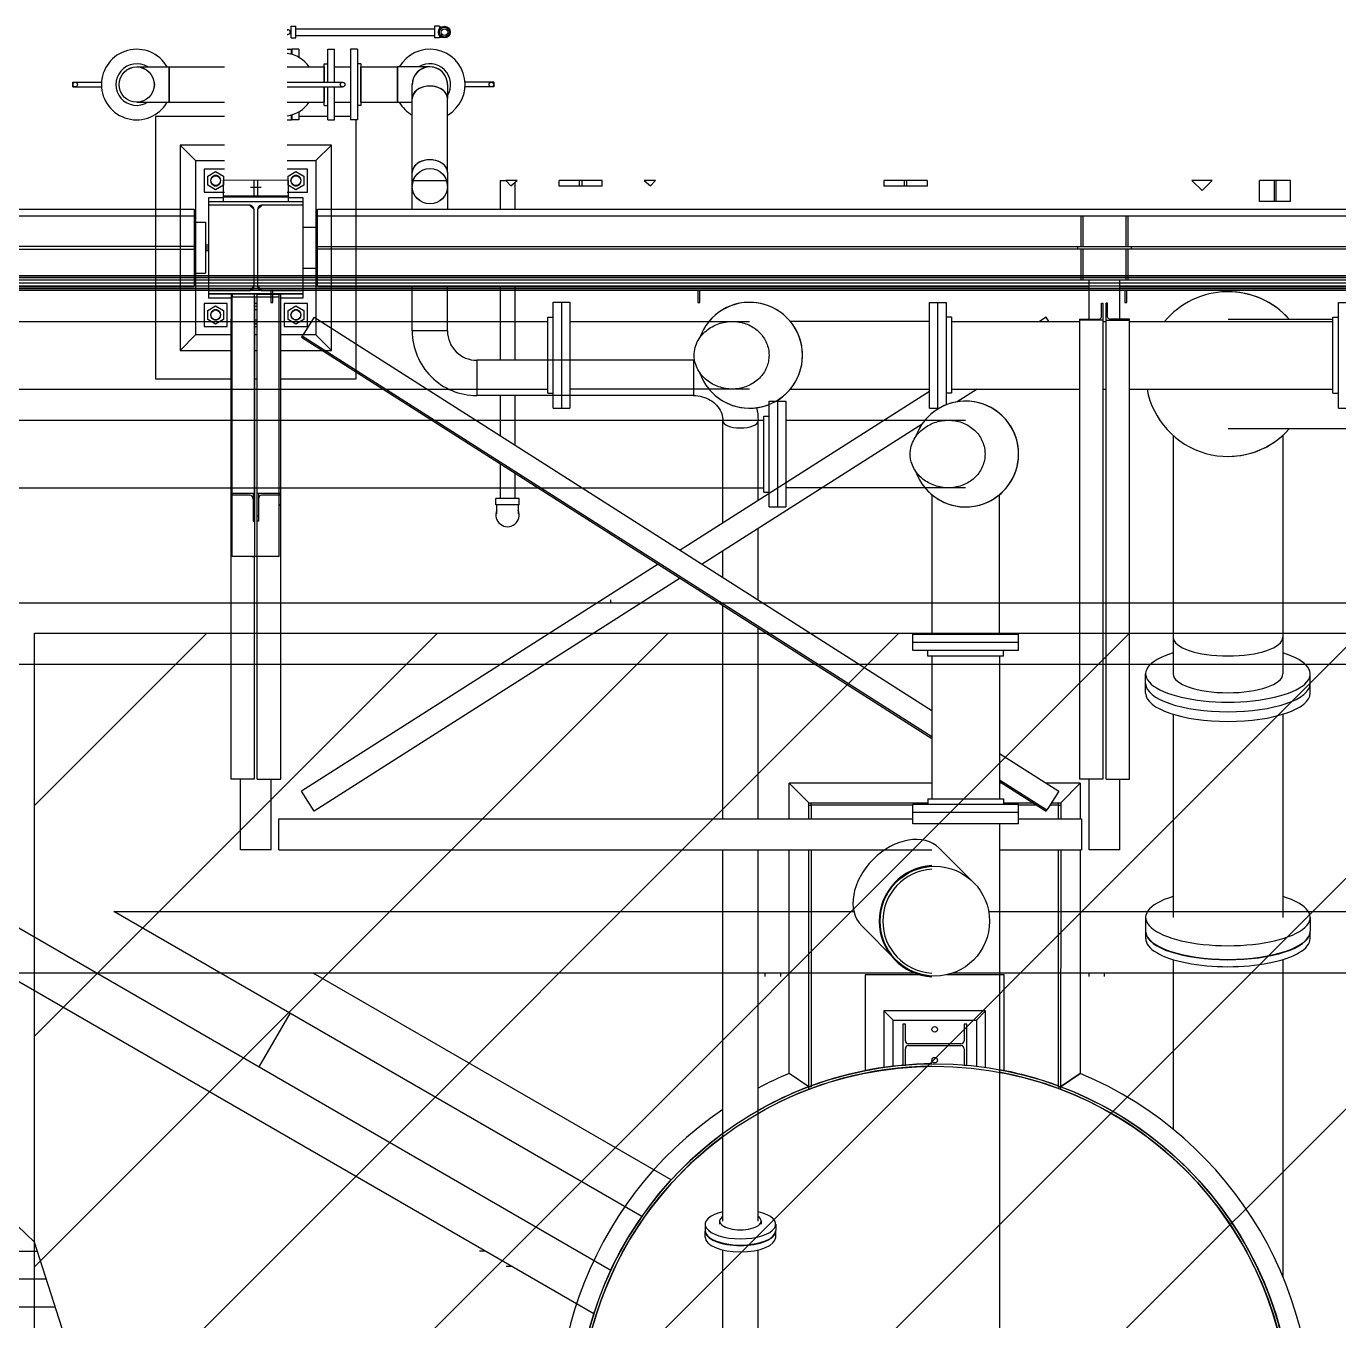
# Model space of a CAD drawing. Header units: metres. Extents: x 0 to 63075, y 0 to 44550.
# Drawn here: x 51953 to 52591, y 37822 to 38451 of the extents above; entities that cross this region are included whole.
import ezdxf

# ---------------------------------------------------------------- set-up
doc = ezdxf.new("R2010")
doc.units = ezdxf.units.M
doc.header["$LTSCALE"] = 75
for name, color, linetype in [('AI-Hatch mob', 7, 'Continuous'), ('GSB', 7, 'Continuous'), ('ML6', 1, 'Continuous'), ('SDM', 7, 'Continuous'), ('SL1', 8, 'Continuous')]:
    doc.layers.add(name, color=color, linetype=linetype)

# ---------------------------------------------------------------- blocks, each defined once
blk = doc.blocks.new('A$C6bae614f')
at = {"layer": 'SL1'}
h = blk.add_hatch(dxfattribs=at)
h.set_pattern_fill('_USER', color=256, scale=90, angle=-0.0019, style=0, pattern_type=0)
h.set_pattern_definition([(359.99813, (326091.565, -18363.04), (0.00294, 90), [])])
h.paths.add_polyline_path([(359067.3, 26831.8), (359040.5, 26623.8), (358738, 26331.1), (358230.7, 26272.5), (357811.1, 26046.2), (357654.7, 25518.5), (357889.3, 25083.8), (358289.2, 24916.3), (358677.5, 25000.2), (358943.4, 25278.5), (359489.3, 25365.1), (360133.2, 25735.9), (360367.4, 26262.7), (360152.5, 26934), (359901.5, 27173.9), (359394.3, 27174)])
for p, q in [((360971.4, 30860.9), (360973.9, 30860.9)), ((360971.4, 30845.9), (360973.9, 30845.9)), ((360980.3, 30857.3), (360984.1, 30859.6)), ((360980.3, 30849.5), (360984.1, 30847.2)), ((360984.1, 30834.3), (360984.1, 30872.4)), ((360984.1, 30872.4), (360999.9, 30872.4)), ((360984.1, 30834.3), (360999.9, 30834.3)), ((360999.9, 30834.3), (360999.9, 30872.4)), ((360999.9, 30864), (361449.2, 30864)), ((360999.9, 30842.7), (361449.2, 30842.7)), ((361449.2, 30872.4), (361449.2, 30834.3)), ((361465, 30872.4), (361449.2, 30872.4)), ((361465, 30834.3), (361449.2, 30834.3)), ((361465, 30872.4), (361465, 30867.7)), ((361470.4, 30869.2), (361465, 30869.2)), ((361465, 30839.1), (361465, 30834.3)), ((361465, 30837.5), (361470.4, 30837.5)), ((360971.4, 30797.7), (360985.6, 30797.7)), ((360985.6, 30781.4), (360985.6, 30797.7)), ((360987.2, 30797.7), (360987.2, 30781)), ((361009.6, 30797.7), (360987.2, 30797.7)), ((361009.6, 30797.7), (361009.6, 30771.5)), ((361103, 30690.9), (361103, 30797.7)), ((361103, 30797.7), (361125.3, 30797.7)), ((361125.3, 30690.9), (361125.3, 30797.7)), ((361176.9, 30797.7), (361176.9, 30569.1)), ((361199.3, 30797.7), (361176.9, 30797.7)), ((361199.3, 30797.7), (361199.3, 30569.1)), ((361092, 30690.9), (361092, 30750.8)), ((361092, 30750.8), (361103, 30750.8)), ((361210.2, 30750.8), (361199.3, 30750.8)), ((361210.2, 30750.8), (361210.2, 30615.9)), ((360484, 30740.5), (360589, 30740.5)), ((360589, 30626.2), (360589, 30740.5)), ((360589, 30740.5), (360589, 30626.2)), ((360589, 30740.5), (360768.4, 30740.5)), ((360589, 30740.5), (360589, 30626.2)), ((360589, 30626.2), (360589, 30740.5)), ((360589, 30740.5), (360589, 30626.2)), ((360589, 30740.5), (360589, 30740.5)), ((360636, 30740.5), (360636, 30740.5)), ((360636, 30740.5), (360636, 30740.5)), ((360636, 30740.5), (360636, 30740.5)), ((360636, 30740.5), (360636, 30740.5)), ((360971.4, 30740.5), (361092, 30740.5)), ((361092, 30740.5), (361092, 30690.9)), ((361092, 30690.9), (361092, 30740.5)), ((361092, 30740.5), (361092, 30740.5)), ((361125.3, 30740.5), (361176.9, 30740.5)), ((361210.2, 30740.5), (361328.9, 30740.5)), ((361210.2, 30740.5), (361210.2, 30626.2)), ((361210.2, 30626.2), (361210.2, 30740.5)), ((361210.2, 30740.5), (361210.2, 30740.5)), ((361281.9, 30740.5), (361281.9, 30740.5)), ((361282, 30740.5), (361281.9, 30740.5)), ((361282, 30740.5), (361282, 30740.5)), ((361282, 30740.5), (361282, 30740.5)), ((361328.9, 30740.5), (361328.9, 30626.2)), ((361329, 30740.5), (361328.9, 30740.5)), ((361329, 30740.5), (361329, 30626.2)), ((361434, 30740.5), (361329, 30740.5)), ((361329, 30740.5), (361329, 30626.2)), ((361329, 30626.2), (361329, 30740.5)), ((361329, 30626.2), (361329, 30740.5)), ((360277.2, 30690.9), (360369.9, 30690.9)), ((360277.2, 30675.9), (360277.2, 30690.9)), ((360277.2, 30675.9), (360369.9, 30675.9)), ((360971.4, 30690.9), (361151.1, 30690.9)), ((360971.4, 30675.9), (361151.1, 30675.9)), ((361092, 30615.9), (361092, 30675.9)), ((361092, 30675.9), (361092, 30626.2)), ((361092, 30626.2), (361092, 30675.9)), ((361103, 30569.1), (361103, 30675.9)), ((361125.3, 30569.1), (361125.3, 30675.9)), ((361376.8, 30638.5), (361376.8, 30683.4)), ((361491.1, 30683.4), (361491.1, 30638.5)), ((361640.7, 30690.9), (361548, 30690.9)), ((361640.7, 30675.9), (361548, 30675.9)), ((361640.7, 30690.9), (361640.7, 30675.9)), ((360484, 30626.2), (360589, 30626.2)), ((360589, 30626.2), (360768.4, 30626.2)), ((360589, 30626.2), (360589, 30626.2)), ((360636, 30626.2), (360636, 30626.2)), ((360636, 30626.2), (360636, 30626.2)), ((360636, 30626.2), (360636, 30626.2)), ((360636, 30626.2), (360636, 30626.2)), ((360971.4, 30626.2), (361092, 30626.2)), ((361092, 30626.2), (361092, 30626.2)), ((361125.3, 30626.2), (361176.9, 30626.2)), ((361210.2, 30626.2), (361328.9, 30626.2)), ((361210.2, 30626.2), (361210.2, 30626.2)), ((361281.9, 30626.2), (361281.9, 30626.2)), ((361282, 30626.2), (361281.9, 30626.2)), ((361282, 30626.2), (361282, 30626.2)), ((361282, 30626.2), (361282, 30626.2)), ((361329, 30626.2), (361328.9, 30626.2)), ((361329, 30626.2), (361376.8, 30626.2)), ((361376.8, 30638.2), (361376.8, 30638.5)), ((361376.8, 30399.8), (361376.8, 30638.1)), ((361376.8, 30638.1), (361376.8, 30638.1)), ((361491.1, 30638.5), (361491.1, 30638.2)), ((361491.1, 30399.8), (361491.1, 30638.1)), ((361491.1, 30638.1), (361491.1, 30638.1)), ((360544.9, 30579.7), (360544.9, 29729.7)), ((360768.4, 30579.7), (360544.9, 30579.7)), ((360985.6, 30569.1), (360985.6, 30585.3)), ((360987.2, 30579.7), (360985.6, 30579.7)), ((360987.2, 30585.8), (360987.2, 30569.1)), ((361009.6, 30595.3), (361009.6, 30569.1)), ((361103, 30579.7), (361009.6, 30579.7)), ((361092, 30615.9), (361103, 30615.9)), ((361176.9, 30579.7), (361125.3, 30579.7)), ((361210.2, 30615.9), (361199.3, 30615.9)), ((360971.4, 30569.1), (360985.6, 30569.1)), ((361009.6, 30569.1), (360987.2, 30569.1)), ((361103, 30569.1), (361125.3, 30569.1)), ((361199.3, 30569.1), (361176.9, 30569.1)), ((361194.9, 29729.7), (361194.9, 30569.1)), ((360674.9, 30437.2), (360624.9, 30487.2)), ((360768.4, 30487.2), (360624.9, 30487.2)), ((360624.9, 30487.2), (360624.9, 29822.2)), ((361114.9, 30487.2), (360971.4, 30487.2)), ((361114.9, 30487.2), (361064.9, 30437.2)), ((361114.9, 29822.2), (361114.9, 30487.2)), ((360674.9, 30437.2), (360674.9, 29872.2)), ((360674.9, 30437.2), (360768.4, 30437.2)), ((360768.4, 30409.7), (360702.4, 30409.7)), ((360702.4, 30409.7), (360702.4, 30334.7)), ((360971.4, 30437.2), (361064.9, 30437.2)), ((361037.4, 30409.7), (360971.4, 30409.7)), ((361037.4, 30334.7), (361037.4, 30409.7)), ((361064.9, 30437.2), (361064.9, 29872.2)), ((360714.5, 30386.9), (360739.9, 30401.6)), ((360714.5, 30357.5), (360714.5, 30386.9)), ((360724.9, 30379.4), (360723.3, 30372.2)), ((360723.3, 30372.2), (360724.9, 30365)), ((360729.5, 30385.2), (360724.9, 30379.4)), ((360724.9, 30365), (360729.5, 30359.2)), ((360736.2, 30388.4), (360729.5, 30385.2)), ((360743.6, 30388.4), (360736.2, 30388.4)), ((360739.9, 30401.6), (360765.4, 30386.9)), ((360750.3, 30385.2), (360743.6, 30388.4)), ((360755, 30379.4), (360750.3, 30385.2)), ((360750.3, 30359.2), (360755, 30365)), ((360756.6, 30372.2), (360755, 30379.4)), ((360755, 30365), (360756.6, 30372.2)), ((360765.4, 30386.9), (360765.4, 30357.5)), ((360765.4, 30320.2), (360765.4, 30373.3)), ((360974.4, 30373.2), (360765.4, 30373.3)), ((360864.8, 30320.2), (360864.8, 30373.2)), ((360875, 30373.2), (360875, 30320.2)), ((360974.4, 30373.2), (360974.4, 30320.2)), ((360974.5, 30386.9), (360999.9, 30401.5)), ((360974.5, 30357.5), (360974.5, 30386.9)), ((360984.9, 30379.4), (360983.3, 30372.2)), ((360983.3, 30372.2), (360984.9, 30364.9)), ((360989.5, 30385.2), (360984.9, 30379.4)), ((360984.9, 30364.9), (360989.5, 30359.1)), ((360996.2, 30388.4), (360989.5, 30385.2)), ((361003.6, 30388.4), (360996.2, 30388.4)), ((360999.9, 30401.5), (361025.4, 30386.9)), ((361010.3, 30385.2), (361003.6, 30388.4)), ((361015, 30379.4), (361010.3, 30385.2)), ((361010.3, 30359.1), (361015, 30364.9)), ((361016.6, 30372.2), (361015, 30379.4)), ((361015, 30364.9), (361016.6, 30372.2)), ((361025.4, 30386.9), (361025.4, 30357.5)), ((361376.8, 30279.7), (361376.8, 30399.8)), ((361376.8, 30399.4), (361376.8, 30399.4)), ((361380.1, 30373.2), (361487.8, 30373.2)), ((361491.1, 30399.8), (361491.1, 30279.7)), ((361491.1, 30399.4), (361491.1, 30399.4)), ((361661.5, 30373.2), (361680.1, 30373.2)), ((361661.5, 30373.2), (361661.5, 30279.7)), ((361680.1, 30373.2), (361696, 30355.1)), ((361716.7, 30373.2), (361680.1, 30373.2)), ((361696, 30355.1), (361716.7, 30373.2)), ((361709.8, 30367.2), (361709.8, 30279.7)), ((361992.4, 30373.2), (361852.4, 30373.2)), ((361852.4, 30354.6), (361852.4, 30373.2)), ((361918.9, 30354.6), (361918.9, 30373.2)), ((361925.9, 30373.2), (361925.9, 30354.6)), ((361992.4, 30354.6), (361992.4, 30373.2)), ((362164.8, 30373.2), (362128.2, 30373.2)), ((362128.2, 30373.2), (362148.9, 30355.1)), ((362148.9, 30355.1), (362164.8, 30373.2)), ((363044.9, 30373.2), (362904.9, 30373.2)), ((362904.9, 30373.2), (362904.9, 30354.6)), ((362971.4, 30354.6), (362971.4, 30373.2)), ((362978.4, 30373.2), (362978.4, 30354.6)), ((363044.9, 30373.2), (363044.9, 30354.6)), ((363902.5, 30373.2), (363935.9, 30339.8)), ((363969.2, 30373.1), (363902.5, 30373.2)), ((363935.9, 30339.8), (363969.2, 30373.1)), ((364174.6, 30373.1), (364122.4, 30373.1)), ((364122.4, 30304.6), (364122.4, 30373.1)), ((364170.3, 30304.6), (364170.3, 30373.1)), ((364174.6, 30373.1), (364174.6, 30304.6)), ((364184.6, 30373.1), (364174.6, 30373.1)), ((364222.4, 30373.1), (364184.6, 30373.1)), ((364222.4, 30304.6), (364222.4, 30373.1)), ((360702.4, 30334.7), (360768.4, 30334.7)), ((360739.9, 30342.8), (360714.5, 30357.5)), ((360729.5, 30359.2), (360736.2, 30355.9)), ((360736.2, 30355.9), (360743.6, 30355.9)), ((360765.4, 30357.5), (360739.9, 30342.8)), ((360743.6, 30355.9), (360750.3, 30359.2)), ((360765.4, 30326.6), (360764.9, 30326.6)), ((360764.9, 30304.2), (360764.9, 30326.6)), ((360764.9, 30323.2), (360974.9, 30323.2)), ((360875, 30350.2), (360864.8, 30350.2)), ((360971.4, 30334.7), (361037.4, 30334.7)), ((360974.9, 30326.6), (360974.4, 30326.6)), ((360999.9, 30342.8), (360974.5, 30357.5)), ((360974.9, 30326.6), (360974.9, 30304.2)), ((360989.5, 30359.1), (360996.2, 30355.9)), ((360996.2, 30355.9), (361003.6, 30355.9)), ((361025.4, 30357.5), (360999.9, 30342.8)), ((361003.6, 30355.9), (361010.3, 30359.1)), ((361992.4, 30354.6), (361852.4, 30354.6)), ((363044.9, 30354.6), (362904.9, 30354.6)), ((352532.9, 30280), (360669.9, 30279.7)), ((360669.9, 30279.7), (360669.9, 30258.2)), ((360764.9, 30316.7), (360716.9, 30316.7)), ((360716.9, 30316.7), (360716.9, 29992.7)), ((360716.9, 30304.2), (361022.9, 30304.2)), ((360716.9, 30304.2), (361022.9, 30304.2)), ((360849.4, 30293.2), (360716.9, 30293.2)), ((360851.9, 30293.2), (360716.9, 30293.2)), ((360764.9, 30320.2), (360974.9, 30320.2)), ((360864.4, 30278.2), (360849.4, 30293.2)), ((360864.4, 30278.2), (360849.4, 30293.2)), ((360851.9, 30290.7), (360851.9, 30293.2)), ((360890.4, 30293.2), (360875.4, 30278.2)), ((360890.4, 30293.2), (360875.4, 30278.2)), ((361022.9, 30293.2), (360887.9, 30293.2)), ((360887.9, 30293.2), (360887.9, 30290.7)), ((361022.9, 30293.2), (360890.4, 30293.2)), ((361022.9, 30316.7), (360974.9, 30316.7)), ((361022.9, 29992.7), (361022.9, 30316.7)), ((361069.9, 30279.7), (369669.9, 30279.4)), ((361069.9, 30029.7), (361069.9, 30279.7)), ((364222.4, 30304.6), (364122.4, 30304.6)), ((352532.9, 30258.5), (360669.9, 30258.2)), ((360669.9, 30258.2), (360669.9, 30051.2)), ((360669.9, 30237.2), (360706.9, 30237.2)), ((360706.9, 30237.2), (360706.9, 30072.2)), ((360864.4, 30031.2), (360864.4, 30278.2)), ((360875.4, 30278.2), (360875.4, 30031.2)), ((361069.9, 30258.2), (369669.9, 30257.9)), ((363543.9, 30159.1), (363543.9, 30258.1)), ((363550.2, 30258.1), (363550.2, 30159.1)), ((363689.6, 30159.1), (363689.6, 30258.1)), ((363695.9, 30258.1), (363695.9, 30159.1)), ((361022.9, 30221.2), (361069.9, 30221.2)), ((360669.9, 30159.2), (352452.9, 30159.5)), ((360706.9, 30164.1), (360716.9, 30164.1)), ((360706.9, 30157.8), (360716.9, 30157.8)), ((361069.9, 30159.2), (361069.9, 30171.2)), ((361069.9, 30159.2), (369669.9, 30158.9)), ((363533.9, 30150.1), (363533.9, 30159.1)), ((363705.9, 30159.1), (363705.9, 30150.1)), ((352452.9, 30150.5), (360669.9, 30150.2)), ((360706.9, 30151.6), (360716.9, 30151.6)), ((360716.9, 30145.3), (360706.9, 30145.3)), ((369669.9, 30149.9), (361069.9, 30150.2)), ((363543.9, 30051.1), (363543.9, 30150.1)), ((363550.2, 30150.1), (363550.2, 30051.1)), ((363689.6, 30051.1), (363689.6, 30150.1)), ((363695.9, 30150.1), (363695.9, 30051.1)), ((360669.9, 30072.2), (360706.9, 30072.2)), ((361022.9, 30088.2), (361069.9, 30088.2)), ((352425.4, 30065.9), (369310.4, 30065.3)), ((352425.4, 30064), (369310.4, 30063.4)), ((352425.4, 30058.7), (369310.4, 30058.2)), ((352425.4, 30050.8), (369310.4, 30050.2)), ((352425.4, 30041.5), (369310.4, 30040.9)), ((352425.4, 30032.1), (369310.4, 30031.6)), ((352532.9, 30051.5), (360669.9, 30051.2)), ((352532.9, 30030), (360669.9, 30029.7)), ((360669.9, 30051.2), (360669.9, 30029.7)), ((360849.4, 30016.2), (360864.4, 30031.2)), ((360849.4, 30016.2), (360864.4, 30031.2)), ((360875.4, 30031.2), (360890.4, 30016.2)), ((360875.4, 30031.2), (360890.4, 30016.2)), ((361069.9, 30051.2), (369669.9, 30050.9)), ((361069.9, 30029.7), (363569.9, 30029.6)), ((361376.8, 29885.2), (361376.8, 30029.7)), ((361491.1, 29885.2), (361491.1, 30029.7)), ((361661.5, 30029.7), (361661.5, 29790.3)), ((361709.8, 30029.7), (361709.8, 29790.3)), ((363569.9, 29923.8), (363569.9, 30051.1)), ((363669.9, 29923.8), (363669.9, 30051.1)), ((363669.9, 30029.6), (368886.4, 30029.4)), ((352425.4, 30024.2), (369310.4, 30023.7)), ((352425.4, 30018.9), (369310.4, 30018.4)), ((369310.4, 30016.5), (352425.4, 30017.1)), ((360716.9, 30016.2), (360849.4, 30016.2)), ((360716.9, 30016.2), (360849.4, 30016.2)), ((360716.9, 30016.2), (360851.9, 30016.2)), ((361022.9, 30005.2), (360716.9, 30005.2)), ((360716.9, 30005.2), (360918.9, 30005.2)), ((361022.9, 30005.2), (360716.9, 30005.2)), ((360716.9, 29992.7), (360789.7, 29992.7)), ((360865.9, 30004.8), (360789.7, 30004.8)), ((360794.9, 30004.8), (360789.7, 30004.8)), ((360794.9, 30004.8), (360789.7, 30004.8)), ((360789.7, 30004.8), (360789.7, 29319.7)), ((360793.9, 29995.7), (360918.9, 29995.7)), ((360793.9, 29995.7), (360945.9, 29995.7)), ((360793.9, 29154.7), (360793.9, 29995.7)), ((360794.9, 29995.7), (360794.9, 30005.2)), ((360850, 30016.8), (360849.4, 30016.2)), ((360851.9, 30016.2), (360851.9, 30018.7)), ((360865.9, 29269.2), (360865.9, 30004.8)), ((360867, 29154.7), (360867, 29995.7)), ((360872.8, 29995.7), (360872.8, 29154.7)), ((360873.9, 30004.8), (360950.1, 30004.8)), ((360873.9, 29269.2), (360873.9, 30004.8)), ((360887.9, 30018.7), (360887.9, 30016.2)), ((360887.9, 30016.2), (361022.9, 30016.2)), ((360890.4, 30016.2), (360889.8, 30016.8)), ((360890.4, 30016.2), (361022.9, 30016.2)), ((360890.4, 30016.2), (360918.9, 30016.2)), ((360918.9, 30016.8), (360918.9, 29977.7)), ((360925.3, 29977.7), (360925.3, 30016.8)), ((361022.9, 30016.2), (360925.3, 30016.2)), ((360925.3, 30005.2), (361022.9, 30005.2)), ((360925.3, 29995.7), (360945.9, 29995.7)), ((360944.9, 30005.2), (360944.9, 29995.7)), ((360944.9, 30004.8), (360950.1, 30004.8)), ((360944.9, 30004.8), (360950.1, 30004.8)), ((360945.9, 29154.7), (360945.9, 29995.7)), ((360950.1, 30004.8), (360950.1, 29319.7)), ((360950.1, 29992.7), (361022.9, 29992.7)), ((362302.2, 30016.7), (362302.2, 29977.6)), ((362308.6, 29977.6), (362308.6, 30016.7)), ((363685.5, 30016.7), (363685.5, 29977.6)), ((363691.9, 29977.6), (363691.9, 30016.7)), ((360702.4, 29974.7), (360702.4, 29899.7)), ((360777.4, 29974.7), (360702.4, 29974.7)), ((360714.5, 29951.9), (360739.9, 29966.6)), ((360714.5, 29922.5), (360714.5, 29951.9)), ((360724.9, 29944.4), (360723.2, 29937.2)), ((360729.5, 29950.2), (360724.9, 29944.4)), ((360736.2, 29953.4), (360729.5, 29950.2)), ((360743.6, 29953.4), (360736.2, 29953.4)), ((360739.9, 29966.6), (360765.3, 29951.9)), ((360750.3, 29950.2), (360743.6, 29953.4)), ((360754.9, 29944.4), (360750.3, 29950.2)), ((360756.6, 29937.2), (360754.9, 29944.4)), ((360765.3, 29951.9), (360765.3, 29922.5)), ((360777.4, 29899.7), (360777.4, 29974.7)), ((360873.9, 29974.7), (360865.9, 29974.7)), ((360865.9, 29964.2), (360869.9, 29966.6)), ((360866.2, 29953.4), (360865.9, 29953.3)), ((360873.6, 29953.4), (360866.2, 29953.4)), ((360869.9, 29966.6), (360873.9, 29964.2)), ((360873.9, 29953.3), (360873.6, 29953.4)), ((360918.9, 29977.7), (360925.3, 29977.7)), ((360962.4, 29974.7), (360962.4, 29899.7)), ((361037.4, 29974.7), (360962.4, 29974.7)), ((360974.5, 29951.9), (360999.9, 29966.5)), ((360974.5, 29922.5), (360974.5, 29951.9)), ((360984.9, 29944.4), (360983.2, 29937.2)), ((360989.5, 29950.2), (360984.9, 29944.4)), ((360996.2, 29953.4), (360989.5, 29950.2)), ((361003.6, 29953.4), (360996.2, 29953.4)), ((360999.9, 29966.5), (361025.3, 29951.9)), ((361010.3, 29950.2), (361003.6, 29953.4)), ((361014.9, 29944.4), (361010.3, 29950.2)), ((361016.6, 29937.2), (361014.9, 29944.4)), ((361025.3, 29951.9), (361025.3, 29922.5)), ((361037.4, 29899.7), (361037.4, 29974.7)), ((361833.1, 29635.2), (361833.2, 29978.1)), ((361833.2, 29978.1), (361887, 29978.1)), ((361860.1, 29978.1), (361860.1, 29635.2)), ((361887, 29978.1), (361887, 29635.2)), ((362302.2, 29977.6), (362308.6, 29977.6)), ((363053.2, 29635.1), (363053.2, 29978)), ((363053.2, 29978), (363107, 29978)), ((363080.1, 29635.1), (363080.1, 29978)), ((363107, 29978), (363107, 29646)), ((363610.2, 29930.5), (363610.2, 29975.6)), ((363610.2, 29975.6), (363614.9, 29975.6)), ((363614.9, 29975.6), (363614.9, 28433.6)), ((363624.9, 28433.6), (363624.9, 29975.6)), ((363629.7, 29975.6), (363624.9, 29975.6)), ((363629.7, 29930.5), (363629.7, 29975.6)), ((363685.5, 29977.6), (363691.9, 29977.6)), ((364377.6, 29635.1), (364377.6, 29978)), ((364377.6, 29978), (364442, 29978)), ((358904.5, 29916.3), (361815.7, 29916.2)), ((360702.4, 29899.7), (360777.4, 29899.7)), ((360739.9, 29907.8), (360714.5, 29922.5)), ((360723.2, 29937.2), (360724.9, 29930)), ((360724.9, 29930), (360729.5, 29924.2)), ((360729.5, 29924.2), (360736.2, 29920.9)), ((360736.2, 29920.9), (360743.6, 29920.9)), ((360765.3, 29922.5), (360739.9, 29907.8)), ((360743.6, 29920.9), (360750.3, 29924.2)), ((360750.3, 29924.2), (360754.9, 29930)), ((360754.9, 29930), (360756.6, 29937.2)), ((360788.7, 29923.9), (360788.7, 28433.7)), ((360788.7, 29923.9), (360789.7, 29923.9)), ((360789.7, 29920.4), (360788.7, 29920.4)), ((360865.9, 29921.1), (360866.2, 29920.9)), ((360869.9, 29907.8), (360865.9, 29910.1)), ((360865.9, 29899.7), (360873.9, 29899.7)), ((360866.2, 29920.9), (360873.6, 29920.9)), ((360873.9, 29910.1), (360869.9, 29907.8)), ((360873.6, 29920.9), (360873.9, 29921.1)), ((360951.1, 29923.9), (360950.1, 29923.9)), ((360950.1, 29920.4), (360951.1, 29920.4)), ((360951.1, 28433.7), (360951.1, 29923.9)), ((360962.4, 29899.7), (361037.4, 29899.7)), ((360999.9, 29907.8), (360974.5, 29922.5)), ((360983.2, 29937.2), (360984.9, 29929.9)), ((360984.9, 29929.9), (360989.5, 29924.1)), ((360989.5, 29924.1), (360996.2, 29920.9)), ((360996.2, 29920.9), (361003.6, 29920.9)), ((361025.3, 29922.5), (360999.9, 29907.8)), ((361003.6, 29920.9), (361010.3, 29924.1)), ((361010.3, 29924.1), (361014.9, 29929.9)), ((361014.9, 29929.9), (361016.6, 29937.2)), ((361059.1, 29929.9), (361025.7, 29877.4)), ((361059.1, 29929.9), (363060.5, 28655.8)), ((361815.7, 29683.6), (361815.7, 29929.7)), ((361815.7, 29929.7), (361833.2, 29929.7)), ((361887, 29916.2), (362469.7, 29916.1)), ((362414.1, 29916.1), (362469.7, 29916.1)), ((363053.2, 29916.1), (362602, 29916.1)), ((363124.5, 29929.6), (363107, 29929.6)), ((363124.5, 29929.6), (363124.5, 29683.5)), ((363124.5, 29916.1), (363538.7, 29916.1)), ((363430.7, 29929.8), (363409.2, 29916.1)), ((363439.5, 29916.1), (363430.7, 29929.8)), ((363538.7, 29923.8), (363538.7, 28433.6)), ((363538.7, 29923.8), (363600.9, 29923.8)), ((363614.9, 29920.3), (363538.7, 29920.3)), ((363614.9, 29916.1), (363624.9, 29916.1)), ((363624.9, 29920.3), (363701.1, 29920.3)), ((363701.1, 29923.8), (363638.9, 29923.8)), ((363701.1, 28433.6), (363701.1, 29923.8)), ((363701.1, 29916.1), (364360.1, 29916.1)), ((364020.6, 29923.4), (364360.1, 29923.4)), ((364360.1, 29683.5), (364360.1, 29929.6)), ((364360.1, 29929.6), (364377.6, 29929.6)), ((360674.9, 29872.2), (360624.9, 29822.2)), ((360789.7, 29872.2), (360674.9, 29872.2)), ((360873.9, 29872.2), (360865.9, 29872.2)), ((361064.9, 29872.2), (360950.1, 29872.2)), ((361020.7, 29869.7), (361018.2, 29865.6)), ((361018.2, 29865.6), (363060.5, 28565.5)), ((361025.7, 29877.4), (361020.7, 29869.7)), ((361020.7, 29869.7), (363060.5, 28571.2)), ((361114.9, 29822.2), (361064.9, 29872.2)), ((361491.1, 29885.2), (361376.8, 29885.2)), ((360624.9, 29822.2), (360789.7, 29822.2)), ((360865.9, 29822.2), (360873.9, 29822.2)), ((360950.1, 29822.2), (361114.9, 29822.2)), ((361585.9, 29790.3), (361585.9, 29676)), ((362288.3, 29790.3), (361585.9, 29790.3)), ((362288.3, 29790.3), (362288.3, 29676)), ((360544.9, 29729.7), (360789.7, 29729.7)), ((360865.9, 29729.7), (360873.9, 29729.7)), ((360950.1, 29729.7), (361194.9, 29729.7)), ((358904.5, 29697.2), (361815.7, 29697.1)), ((362469.7, 29697.1), (361887, 29697.1)), ((363053.2, 29689.5), (362244.9, 29175.1)), ((362469.7, 29697.1), (362414, 29697.1)), ((362602, 29697.1), (363053.2, 29697)), ((363124.5, 29697), (363538.7, 29697)), ((363206.9, 29697), (363142, 29655.7)), ((363614.9, 29697), (363624.9, 29697)), ((363701.1, 29697), (364360.1, 29697)), ((362288.3, 29676), (361585.9, 29676)), ((361661.5, 29676), (361661.5, 29546.4)), ((361709.8, 29676), (361709.8, 29515.7)), ((361815.7, 29683.6), (361833.1, 29683.6)), ((362533.1, 29315.2), (362533.1, 29658.1)), ((362533.1, 29658.1), (362587, 29658.1)), ((362560.1, 29658.1), (362560.1, 29315.2)), ((362587, 29658.1), (362587, 29315.2)), ((363124.5, 29683.5), (363107, 29683.5)), ((364360.1, 29683.5), (364377.6, 29683.5)), ((361833.1, 29635.2), (361887, 29635.2)), ((362515.7, 29363.6), (362515.7, 29609.6)), ((362515.7, 29609.6), (362533.1, 29609.6)), ((363053.2, 29635.1), (363084.5, 29635.1)), ((364377.6, 29635.1), (364441.9, 29635.1)), ((359604.5, 29596.2), (362515.7, 29596.1)), ((363028.7, 29583.6), (362315.8, 29129.9)), ((362383.1, 29263), (362383.1, 29594.6)), ((362497.4, 29335.8), (362497.4, 29594.6)), ((362587, 29596.1), (363169.7, 29596.1)), ((363114, 29596.1), (363169.7, 29596.1)), ((364511.3, 29567.8), (364020.6, 29567.8)), ((363842.1, 29546.8), (363842.1, 28774.2)), ((364197.7, 29546.8), (364197.7, 28774.2)), ((361661.5, 29456.1), (361661.5, 29343.1)), ((361709.8, 29425.4), (361709.8, 29343.1)), ((359604.5, 29377.2), (362515.7, 29377.1)), ((360789.7, 29359.8), (360865.9, 29359.8)), ((360851.9, 29353), (360789.7, 29353)), ((360861.1, 29359.8), (360861.1, 29269.2)), ((360873.9, 29359.8), (360950.1, 29359.8)), ((360878.7, 29359.8), (360878.7, 29269.2)), ((360950.1, 29353), (360887.9, 29353)), ((362515.7, 29363.6), (362533.1, 29363.6)), ((363169.7, 29377), (362587, 29377.1)), ((363060.5, 29354.7), (363060.5, 28903.5)), ((363169.7, 29377), (363114, 29377)), ((363279.6, 28903.5), (363279.6, 29354.7)), ((360793.9, 29323), (360789.7, 29323)), ((360793.9, 29323), (360789.7, 29323)), ((360789.7, 29319.7), (360793.9, 29319.7)), ((360789.7, 29319.7), (360793.9, 29319.7)), ((360945.9, 29323), (360950.1, 29323)), ((360945.9, 29323), (360950.1, 29323)), ((360950.1, 29319.7), (360945.9, 29319.7)), ((360950.1, 29319.7), (360945.9, 29319.7)), ((361723.4, 29343.1), (361647.9, 29343.1)), ((361647.9, 29322.5), (361647.9, 29343.1)), ((361723.4, 29322.5), (361647.9, 29322.5)), ((361651.1, 29293.1), (361651.1, 29322.5)), ((361720.2, 29322.5), (361720.2, 29293.1)), ((361723.4, 29322.5), (361723.4, 29343.1)), ((362533.1, 29315.2), (362587, 29315.2)), ((360865.9, 29286.3), (360861.1, 29286.3)), ((360861.1, 29269.2), (360865.9, 29269.2)), ((360873.9, 29286.3), (360878.7, 29286.3)), ((360878.7, 29269.2), (360873.9, 29269.2)), ((362497.4, 29014.3), (362497.4, 29245.5)), ((360945.9, 29154.7), (360793.9, 29154.7)), ((360945.9, 29154.7), (360793.9, 29154.7)), ((360857, 29154.7), (360867, 29154.7)), ((360864.9, 29154.7), (360864.9, 28433.7)), ((360874.9, 28433.7), (360874.9, 29154.7)), ((362383.1, 29087.1), (362383.1, 29172.7)), ((362173.9, 29129.9), (361018.1, 28394.2)), ((362244.9, 29084.7), (361059, 28329.9)), ((352001.3, 29005), (369405.9, 29004.4)), ((362019.9, 29004.6), (362019.9, 29014.6)), ((362383.1, 28304.6), (362383.1, 28996.7)), ((362497.4, 28304.6), (362497.4, 28924)), ((362998.6, 28903.5), (363341.5, 28903.5)), ((362998.6, 28849.7), (362998.6, 28903.5)), ((363341.5, 28876.6), (362998.6, 28876.6)), ((363341.5, 28849.7), (363341.5, 28903.5)), ((363341.5, 28849.7), (362998.6, 28849.7)), ((363047, 28832.2), (363047, 28849.7)), ((363293.1, 28832.2), (363293.1, 28849.7)), ((369354, 28804.4), (351918.4, 28805)), ((363293.1, 28832.2), (363047, 28832.2)), ((363060.5, 28832.2), (363060.5, 28370.1)), ((363279.6, 28832.2), (363279.6, 28370.1)), ((363753.2, 28711.7), (363753.2, 28774.2)), ((364286.6, 28711.7), (364286.6, 28774.2)), ((363842.1, 28643.7), (363842.1, 27985.2)), ((364197.7, 28643.7), (364197.7, 27985.1)), ((363279.6, 28516.4), (363471.6, 28394.1)), ((360864.9, 28433.7), (360788.7, 28433.7)), ((360819.9, 28204.7), (360819.9, 28433.7)), ((360874.9, 28433.7), (360951.1, 28433.7)), ((360919.9, 28204.7), (360919.9, 28433.7)), ((362598.4, 28304.6), (362598.4, 28420.6)), ((362598.4, 28420.6), (362661.9, 28357.1)), ((363060.5, 28420.6), (362598.4, 28420.6)), ((363279.6, 28431.7), (363433.2, 28333.9)), ((363279.6, 28426.1), (363430.7, 28329.9)), ((363288.1, 28420.6), (363279.6, 28420.6)), ((363541.4, 28420.6), (363430, 28420.6)), ((363477.9, 28357.1), (363541.4, 28420.6)), ((363614.9, 28433.6), (363538.7, 28433.6)), ((363541.4, 28420.6), (363541.4, 28304.6)), ((363569.9, 28204.6), (363569.9, 28433.6)), ((363624.9, 28433.6), (363701.1, 28433.6)), ((363669.9, 28204.6), (363669.9, 28433.6)), ((361059, 28329.9), (361018.1, 28394.2)), ((363047, 28370.1), (363293.1, 28370.1)), ((363047, 28370.1), (363047, 28352.6)), ((363293.1, 28370.1), (363293.1, 28352.6)), ((363471.6, 28394.1), (363438.2, 28341.7)), ((362661.9, 28304.6), (362661.9, 28357.1)), ((362661.9, 28357.1), (363047, 28357.1)), ((362661.9, 28349.1), (362669.9, 28349.1)), ((362669.9, 28349.1), (362669.9, 28357.1)), ((362998.6, 28349.1), (362669.9, 28349.1)), ((362669.9, 28349.1), (362669.9, 28304.6)), ((362998.6, 28352.6), (363341.5, 28352.6)), ((362998.6, 28288.2), (362998.6, 28352.6)), ((363341.5, 28325.7), (362998.6, 28325.7)), ((363293.1, 28357.1), (363387.9, 28357.1)), ((363341.5, 28288.2), (363341.5, 28352.6)), ((363400.5, 28349.1), (363341.5, 28349.1)), ((363433.2, 28333.9), (363430.7, 28329.9)), ((363438.2, 28341.7), (363433.2, 28333.9)), ((363469.9, 28349.1), (363442.9, 28349.1)), ((363448, 28357.1), (363477.9, 28357.1)), ((363469.9, 28357.1), (363469.9, 28349.1)), ((363469.9, 28349.1), (363469.9, 28304.6)), ((363469.9, 28349.1), (363477.9, 28349.1)), ((363477.9, 28357.1), (363477.9, 28304.6)), ((360944.9, 28304.7), (362998.6, 28304.6)), ((360944.9, 28204.7), (360944.9, 28304.7)), ((363341.5, 28288.2), (362998.6, 28288.2)), ((363279.6, 28288.2), (363279.5, 25863.1)), ((363341.5, 28304.6), (363544.9, 28304.6)), ((363544.9, 28304.6), (363544.9, 28204.6)), ((360919.9, 28204.7), (360819.9, 28204.7)), ((360944.9, 28204.7), (363060.5, 28204.6)), ((362383.1, 27001.5), (362383.1, 28204.6)), ((362497.4, 27001.5), (362497.4, 28204.6)), ((362598.3, 27480.1), (362598.4, 28204.6)), ((362661.8, 27437), (362661.9, 28204.6)), ((362669.9, 28204.6), (362669.8, 27732.5)), ((363195.6, 28099), (363084.6, 28210)), ((363279.6, 28204.6), (363544.9, 28204.6)), ((363469.9, 28204.6), (363469.8, 27550.8)), ((363477.9, 28204.6), (363477.8, 27437)), ((363541.4, 28204.6), (363541.3, 27480.1)), ((363669.9, 28204.6), (363569.9, 28204.6)), ((360009.6, 28004.7), (362020.6, 26843.4)), ((362120.6, 27016.6), (360409.6, 28004.7)), ((360409.6, 28004.7), (362808.1, 28004.6)), ((363244.9, 28004.6), (369744.7, 28004.4)), ((363753.2, 27985.2), (363753.2, 27940.9)), ((364286.6, 27985.1), (364286.6, 27940.9)), ((362833.1, 27958.5), (362944.1, 27847.5)), ((363753.3, 27917), (363753.3, 27937.4)), ((364286.3, 27917), (364286.3, 27937.3)), ((363842, 27849.1), (363842, 27299.7)), ((364197.6, 27849.1), (364197.6, 26822.4)), ((363013.5, 27804.6), (351504.2, 27805)), ((360056, 27804.7), (361965.6, 26702)), ((362215.5, 27135), (361055.9, 27804.7)), ((362519.8, 27804.6), (362519.8, 27794.6)), ((362569.8, 27804.6), (362569.8, 27794.6)), ((362844.8, 27799.6), (362844.8, 27489.2)), ((363031.6, 27799.6), (362844.8, 27799.6)), ((363294.8, 27799.6), (363108, 27799.6)), ((369372.4, 27804.4), (363126.2, 27804.6)), ((363294.8, 27489.2), (363294.8, 27799.6)), ((363569.8, 27794.6), (363569.8, 27804.6)), ((363619.8, 27794.6), (363619.8, 27804.6)), ((362669.8, 27732.5), (362669.8, 27618.7)), ((360880.9, 27501.6), (360980.9, 27674.8)), ((362934.8, 27653.1), (362904.8, 27683.1)), ((363234.8, 27683.1), (362904.8, 27683.1)), ((362904.8, 27683.1), (362904.8, 27499.4)), ((362934.8, 27653.1), (363204.8, 27653.1)), ((362934.8, 27503.4), (362934.8, 27653.1)), ((363204.8, 27653.1), (363234.8, 27683.1)), ((363204.8, 27653.1), (363204.8, 27503.4)), ((363234.8, 27499.4), (363234.8, 27683.1)), ((362669.8, 27618.7), (362669.8, 27550.8)), ((362966.3, 27639.6), (362966.3, 27506.6)), ((362974.7, 27639.6), (362966.3, 27639.6)), ((362974.7, 27586.1), (362974.7, 27639.6)), ((363164.9, 27639.6), (363164.9, 27586.1)), ((363173.3, 27639.6), (363164.9, 27639.6)), ((363173.3, 27506.6), (363173.3, 27639.6)), ((362974.7, 27506.6), (362974.7, 27560.1)), ((363154.8, 27576), (362984.8, 27576)), ((362984.8, 27570.2), (363154.8, 27570.2)), ((363164.9, 27560.1), (363164.9, 27506.6)), ((362669.8, 27550.8), (362669.8, 27437)), ((363469.8, 27550.8), (363469.8, 27437)), ((362661.8, 27437), (362598.3, 27480.1)), ((362661.8, 27437), (362598.3, 27480.1)), ((362966.3, 27506.6), (362974.7, 27506.6)), ((363164.9, 27506.6), (363173.3, 27506.6)), ((363477.8, 27437), (363541.3, 27480.1)), ((363541.3, 27480.1), (363477.8, 27437)), ((362669.8, 27437), (362661.8, 27437)), ((362661.8, 27428.5), (362661.8, 27437)), ((363469.8, 27437), (363477.8, 27437)), ((363477.8, 27437), (363477.8, 27428.4)), ((363841.6, 27205.8), (363841.9, 27205.5)), ((362325.9, 26991.5), (362325.9, 26971.1)), ((362325.9, 26949.3), (362325.9, 26969.7)), ((362372.8, 27001.5), (362372.8, 26991.5)), ((362507.7, 27001.5), (362507.7, 26991.5)), ((362554.5, 26991.5), (362554.5, 26971.1)), ((362554.5, 26949.3), (362554.5, 26969.7)), ((361614.6, 26904.7), (361594.6, 26904.7)), ((362383, 26119.5), (362383.1, 26908.5)), ((362497.3, 26119.5), (362497.4, 26908.5)), ((361701.2, 26854.7), (361681.2, 26854.7))]:
    blk.add_line(p, q, dxfattribs=at)
blk.add_lwpolyline([(359067.3, 26831.8), (359040.5, 26623.8), (358738, 26331.1), (358230.7, 26272.5), (357811.1, 26046.2), (357654.7, 25518.5), (357889.3, 25083.8), (358289.2, 24916.3), (358677.5, 25000.2), (358943.4, 25278.5), (359489.3, 25365.1), (360133.2, 25735.9), (360367.4, 26262.7), (360152.5, 26934), (359901.5, 27173.9), (359394.3, 27174)], close=True, dxfattribs=at)
for centre, radius in [((361481, 30853.4), 19), ((361481, 30853.4), 15.9), ((361481, 30853.4), 10.7), ((360484, 30683.4), 57.1), ((360484, 30683.4), 57.2), ((360284.7, 30683.4), 7.5), ((361151.1, 30683.4), 7.5), ((361633.2, 30683.4), 7.5), ((361434, 30354.1), 57.1), ((361434, 30354.2), 57.1), ((361434, 30354.2), 57.2), ((360739.9, 30372.2), 16), ((360999.9, 30372.2), 16), ((360739.9, 29937.2), 16), ((360999.9, 29937.2), 16), ((363069.8, 27973.3), 177.8), ((363069.8, 27623.1), 9), ((363069.8, 27523.1), 9), ((363069.8, 26353.3), 1158), ((363069.8, 26353.3), 1150)]:
    blk.add_circle(centre, radius, dxfattribs=at)
for centre, radius, start, end in [((360973.9, 30853.4), 7.5, 250.5693, 109.4269), ((360484, 30683.4), 114.3, 29.9981, 329.9982), ((361434, 30683.4), 114.3, 299.9981, 149.9981), ((360484, 30683.4), 67.4, 57.9171, 302.0791), ((360959, 30683.4), 101.6, 34.227, 82.9451), ((361434, 30683.4), 67.4, 327.9171, 122.0791), ((360484, 30683.4), 114.3, 23.2708, 23.2834), ((361434, 30683.4), 114.3, 156.7128, 156.7255), ((361434, 30683.4), 57.1, 359.9981, 179.9981), ((361434, 30683.4), 57.2, 359.4622, 180.534), ((360484, 30683.4), 114.3, 336.7128, 336.7255), ((360959, 30683.4), 101.6, 277.0511, 325.7693), ((361434, 30683.4), 114.3, 203.2708, 203.2834), ((361434, 30683.4), 114.3, 209.9981, 239.9981), ((361434, 30354.2), 57.1, 160.5074, 179.9981), ((361434, 30354.2), 57.2, 160.5083, 180.534), ((361434, 30354.2), 57.1, 359.9981, 19.4889), ((361434, 30354.2), 57.2, 359.4622, 19.488), ((360848.4, 30277.2), 16, 359.9961, 89.9981), ((360848.4, 30277.2), 16, 359.9961, 89.9981), ((360891.4, 30277.2), 16, 89.9981, 179.9961), ((360891.4, 30277.2), 16, 89.9981, 179.9961), ((360848.4, 30032.2), 16, 269.9981, 359.9961), ((360848.4, 30032.2), 16, 269.9981, 359.9961), ((360891.4, 30032.2), 16, 179.9961, 269.9981), ((360891.4, 30032.2), 16, 179.9961, 269.9981), ((360848.4, 30032.2), 16, 269.9981, 285.739), ((360891.4, 30032.2), 16, 254.2572, 269.9981), ((364019.9, 29745.6), 266.7, 41.8084, 140.2547), ((364019.9, 29745.6), 266.7, 41.8084, 89.9991), ((360869.9, 29937.2), 16, 75.5206, 104.4757), ((362470.1, 29806.6), 171.4, 198.9256, 161.0707), ((362470.1, 29806.6), 171.4, 299.9513, 140.2891), ((360869.9, 29937.2), 16, 255.5206, 284.4757), ((361585.9, 29885.2), 209.1, 179.9981, 269.9981), ((361585.9, 29885.2), 94.8, 179.9981, 269.9981), ((362288.3, 29566.3), 223.9, 89.1162, 89.9981), ((362470.1, 29806.6), 171.4, 219.7071, 291.5841), ((364019.9, 29745.6), 266.7, 190.489, 318.1878), ((363170.1, 29486.6), 171.4, 198.9256, 161.0707), ((363170.1, 29486.6), 171.4, 219.7071, 140.2891), ((364019.9, 29745.6), 266.7, 269.9972, 318.1878), ((361685.6, 29289), 37.7, 156.3213, 23.675), ((363069.8, 27973.3), 180.2, 92.9782, 267.018), ((363069.8, 27973.3), 177.8, 93.0188, 266.9775), ((363069.8, 27973.3), 168.3, 93.1894, 266.8068), ((362984.8, 27586.1), 10.1, 179.9981, 269.9981), ((362984.8, 27560.1), 10.1, 89.9981, 179.9981), ((363154.8, 27586.1), 10.1, 269.9981, 359.9981), ((363154.8, 27560.1), 10.1, 359.9981, 89.9981), ((363069.8, 26353.3), 1150, 90.4649, 119.852), ((363069.8, 26353.3), 1221.5, 112.7038, 117.945), ((363069.8, 26353.3), 1158, 90.4617, 110.2058), ((363069.8, 26353.3), 1158, 69.7905, 79.5647), ((363069.8, 26353.3), 1150, 280.505, 79.4912), ((363069.8, 26353.3), 1221.5, 279.8836, 67.2925), ((363069.8, 26353.3), 1158, 110.6281, 119.6251), ((363069.8, 26353.3), 1158, 280.4316, 69.3681), ((363069.8, 26353.3), 1221.5, 124.208, 269.5586), ((363069.8, 26353.3), 1158, 126.3723, 269.5345), ((363069.8, 26353.3), 1150, 126.6664, 269.5313)]:
    blk.add_arc(centre, radius, start, end, dxfattribs=at)
for centre, major_axis, ratio, start_param, end_param in [((361434, 30638.2), (57.1, 0), 0.707388, 0.171067, 2.970521), ((361434, 30638.1), (-57.1, 0), 0.707107, 3.142039, 5.675255), ((361434, 30638.1), (57.2, 0), 0.707247, 0, 2.533569), ((361434, 30638.1), (57.2, 0), 0.707247, 0, 2.533569), ((361434, 30638.1), (-57.2, 0), 0.707247, 3.141593, 5.675161), ((361434, 30638.1), (-57.2, 0), 0.707247, 5.675161, 6.292539), ((361434, 30638.1), (-57.1, 0), 0.707107, 5.675255, 6.282739), ((361434, 30638.1), (-57.2, 0), 0.707247, 5.675161, 6.283185), ((361434, 30638.1), (-57.2, 0), 0.707247, 5.675161, 6.283185), ((361434, 30638.1), (-57.1, 0), 0.707107, 6.283137, 6.283185), ((361434, 30638.1), (-57.2, 0), 0.707247, 0.000175, 0.009353), ((361434, 30638.1), (-57.2, 0), 0.707247, 0.000175, 0.009353), ((361434, 30638.1), (57.2, 0), 0.707247, 6.273832, 6.480759), ((361434, 30638.1), (57.1, 0), 0.707107, 0, 0.000048), ((361434, 30638.1), (57.2, 0), 0.707247, 6.273832, 6.28301), ((361434, 30638.1), (57.2, 0), 0.707247, 6.273832, 6.28301), ((361434, 30399.4), (-57.2, 0), 0.707107, 5.675255, 6.292539), ((361434, 30399.4), (-57.2, 0), 0.707107, 5.675255, 6.283185), ((361434, 30399.4), (-57.2, 0), 0.707107, 5.675255, 6.283185), ((361434, 30399.4), (-57.1, 0), 0.707107, 5.675255, 5.990344), ((361434, 30399.4), (-57.2, 0), 0.707107, 3.132239, 5.675255), ((361434, 30399.4), (57.2, 0), 0.707107, 0, 2.533662), ((361434, 30399.4), (57.2, 0), 0.707107, 0, 2.533662), ((361434, 30399.4), (-57.2, 0), 0.707107, 3.141593, 5.675255), ((361434, 30399.4), (-57.1, 0), 0.707107, 3.354357, 5.675255), ((361434, 30399.4), (57.1, 0), 0.707107, 0.212758, 0.252591), ((361434, 30399.4), (-57.1, 0), 0.707107, 6.15803, 6.283185), ((361434, 30399.4), (-57.2, 0), 0.707107, 0.000175, 0.009353), ((361434, 30399.4), (-57.2, 0), 0.707107, 0.000175, 0.009353), ((361434, 30399.4), (57.1, 0), 0.707107, 0, 0.125156), ((361434, 30399.4), (57.2, 0), 0.707107, 6.273832, 6.28301), ((361434, 30399.4), (57.2, 0), 0.707107, 6.273832, 6.28301), ((360852.8, 30348.8), (12, 0), 0.112673, 0.459721, 1.570796), ((360852.8, 30347.6), (12, 0), 0.349915, 0, 0.459721), ((360887, 30347.6), (12, 0), 0.349915, 2.681872, 3.141593), ((360887, 30348.8), (12, 0), 0.112673, 1.570796, 2.681872), ((363600.9, 29930.5), (9.24, 0), 0.724999, 4.712389, 6.283185), ((363638.9, 29930.5), (-9.24, 0), 0.724999, 0, 1.570796), ((362440.3, 29594.6), (57.1, 0), 0.411812, 3.141593, 6.283185), ((362440.3, 29594.6), (-57.1, 0), 0.411812, 0, 1.570796), ((362440.3, 29594.6), (57.1, 0), 0.411812, 4.712389, 6.283185), ((360851.9, 29340), (0, -13.1), 0.707107, 1.570753, 3.141593), ((360887.9, 29340), (0, 13.1), 0.707107, 0, 1.570753), ((364019.9, 28893.3), (-177.8, 0), 0.34202, 0, 1.570796), ((364019.9, 28893.3), (177.8, 0), 0.34202, 4.712389, 6.283185), ((364019.9, 28774.2), (-266.7, 0), 0.34202, 5.442117, 7.853982), ((364019.9, 28774.2), (266.7, 0), 0.34202, 4.712389, 7.124254), ((364019.9, 28774.2), (-177.8, 0), 0.34202, 0, 1.570796), ((364019.9, 28774.2), (177.8, 0), 0.34202, 4.712389, 6.283185), ((364019.9, 28742.9), (-266.7, 0), 0.34202, 0, 1.570796), ((364019.9, 28711.7), (-266.7, 0), 0.34202, 0, 1.570796), ((364019.9, 28742.9), (266.7, 0), 0.34202, 4.712389, 6.283185), ((364019.9, 28711.7), (266.7, 0), 0.34202, 4.712389, 6.283185), ((362958.9, 28084.3), (125.7, 125.7), 0.707107, 0, 1.570796), ((362958.9, 28084.3), (-125.7, -125.7), 0.707107, 4.712389, 6.283185), ((364019.9, 27985.2), (-266.7, 0), 0.34202, 5.442117, 7.853982), ((364019.9, 27985.2), (266.7, 0), 0.34202, 4.712389, 7.124254), ((364019.9, 27940.9), (-266.7, 0), 0.34202, 0, 1.570796), ((364019.9, 27940.9), (266.7, 0), 0.34202, 4.712389, 6.283185), ((364019.8, 27917), (-266.5, 0), 0.34202, 0, 3.141593), ((364019.8, 27939.5), (266.5, 0), 0.34202, 3.183325, 6.238497), ((362440.2, 26991.5), (-114.3, 0), 0.411812, 5.235988, 7.853982), ((362440.2, 27001.5), (-67.4, 0), 0.411812, 5.723266, 7.853982), ((362440.2, 26991.5), (114.3, 0), 0.411812, 4.712389, 7.330383), ((362440.2, 27001.5), (67.4, 0), 0.411812, 4.712389, 6.843104), ((362440.2, 26969.7), (-114.3, 0), 0.411812, 6.267697, 7.853982), ((362440.2, 26971.1), (-114.3, 0), 0.411812, 0, 1.570796), ((362440.2, 26971.1), (114.3, 0), 0.411812, 4.712389, 6.283185), ((362440.2, 26969.7), (114.3, 0), 0.411812, 4.712389, 6.298674), ((362440.2, 26949.3), (-114.3, 0), 0.411812, 0, 1.570796), ((362440.2, 26949.3), (114.3, 0), 0.411812, 4.712389, 6.283185)]:
    blk.add_ellipse(centre, major_axis=major_axis, ratio=ratio, start_param=start_param, end_param=end_param, dxfattribs=at)
for points, knots in [([(362414, 29697.1), (362421.4, 29697.1), (362428.8, 29697.7), (362436.3, 29699), (362443.4, 29700.2), (362450.5, 29702), (362457.5, 29704.5), (362464.2, 29706.9), (362470.8, 29709.9), (362477.1, 29713.5), (362483.2, 29717), (362489.1, 29721.1), (362494.5, 29725.7), (362499.8, 29730.2), (362504.7, 29735.2), (362509.1, 29740.6), (362513.4, 29745.9), (362517.3, 29751.6), (362520.5, 29757.7), (362523.7, 29763.7), (362526.3, 29770), (362528.3, 29776.5), (362530.3, 29783), (362531.6, 29789.6), (362532.3, 29796.3), (362533, 29803.1), (362533, 29809.9), (362532.4, 29816.6), (362531.7, 29823.4), (362530.3, 29830.1), (362528.4, 29836.6), (362526.4, 29843.1), (362523.7, 29849.5), (362520.5, 29855.5), (362517.3, 29861.5), (362513.5, 29867.3), (362509.1, 29872.6), (362504.7, 29878), (362499.8, 29883), (362494.5, 29887.5), (362489.1, 29892.1), (362483.3, 29896.1), (362477.2, 29899.7), (362470.9, 29903.3), (362464.3, 29906.3), (362457.6, 29908.7), (362450.6, 29911.2), (362443.4, 29913), (362436.3, 29914.3), (362428.8, 29915.5), (362421.4, 29916.1), (362414.1, 29916.1), (362406.4, 29916.1), (362398.8, 29915.5), (362391.5, 29914.2), (362383.9, 29912.9), (362376.5, 29911), (362369.5, 29908.5), (362362.1, 29905.9), (362355.2, 29902.8), (362348.7, 29899.1), (362341.8, 29895.3), (362335.5, 29890.9), (362329.8, 29886.2), (362323.6, 29881.1), (362318.2, 29875.5), (362313.5, 29869.7), (362308.3, 29863.4), (362304, 29856.7), (362300.6, 29849.7), (362296.7, 29842), (362294, 29833.9), (362292.3, 29825.7), (362290.4, 29816.5), (362289.9, 29807.1), (362290.7, 29797.8), (362291.2, 29792.4), (362292.2, 29787), (362293.7, 29781.7), (362295.7, 29774.2), (362298.6, 29766.9), (362302.5, 29759.9), (362306, 29753.4), (362310.3, 29747.1), (362315.4, 29741.2), (362320.1, 29735.7), (362325.5, 29730.5), (362331.4, 29725.7), (362337.1, 29721.2), (362343.2, 29717.1), (362349.9, 29713.4), (362356.2, 29709.9), (362363, 29706.9), (362370.1, 29704.5), (362376.9, 29702.1), (362384.1, 29700.2), (362391.5, 29699), (362398.8, 29697.7), (362406.4, 29697.1), (362414, 29697.1)], [0, 0, 0, 0, 0.032886, 0.032886, 0.032886, 0.064414, 0.064414, 0.064414, 0.094788, 0.094788, 0.094788, 0.124199, 0.124199, 0.124199, 0.15284, 0.15284, 0.15284, 0.180903, 0.180903, 0.180903, 0.208581, 0.208581, 0.208581, 0.236068, 0.236068, 0.236068, 0.263531, 0.263531, 0.263531, 0.291279, 0.291279, 0.291279, 0.319028, 0.319028, 0.319028, 0.347096, 0.347096, 0.347096, 0.375746, 0.375746, 0.375746, 0.405167, 0.405167, 0.405167, 0.435553, 0.435553, 0.435553, 0.467096, 0.467096, 0.467096, 0.5, 0.5, 0.5, 0.525924, 0.525924, 0.525924, 0.553042, 0.553042, 0.553042, 0.581647, 0.581647, 0.581647, 0.611998, 0.611998, 0.611998, 0.644489, 0.644489, 0.644489, 0.679745, 0.679745, 0.679745, 0.719316, 0.719316, 0.719316, 0.764164, 0.764164, 0.764164, 0.790088, 0.790088, 0.790088, 0.826425, 0.826425, 0.826425, 0.859861, 0.859861, 0.859861, 0.890938, 0.890938, 0.890938, 0.920148, 0.920148, 0.920148, 0.947784, 0.947784, 0.947784, 0.974076, 0.974076, 0.974076, 1, 1, 1, 1]), ([(362288.3, 29676), (362297.9, 29676), (362307.6, 29674.7), (362316.7, 29672.2), (362325.9, 29669.7), (362334.6, 29666), (362342.4, 29661.4), (362350.4, 29656.6), (362357.4, 29650.8), (362363.2, 29644.4), (362369.3, 29637.7), (362374, 29630.3), (362377.3, 29622.7), (362380.6, 29615.1), (362382.5, 29607.2), (362383, 29599.2), (362383.1, 29597.7), (362383.1, 29596.2), (362383.1, 29594.6)], [4.712389, 4.712389, 4.712389, 4.712389, 5.001766, 5.001766, 5.001766, 5.29356, 5.29356, 5.29356, 5.594006, 5.594006, 5.594006, 5.908166, 5.908166, 5.908166, 6.222325, 6.222325, 6.222325, 6.283185, 6.283185, 6.283185, 6.283185]), ([(362492.6, 29636.6), (362495.7, 29623.2), (362497.4, 29609.5), (362497.4, 29595.7), (362497.4, 29595.3), (362497.4, 29595), (362497.4, 29594.6)], [6.0725081, 6.0725081, 6.0725081, 6.0725081, 6.2778748, 6.2778748, 6.2778748, 6.2831853, 6.2831853, 6.2831853, 6.2831853]), ([(363114, 29377), (363121.4, 29377), (363128.8, 29377.7), (363136.3, 29378.9), (363143.4, 29380.2), (363150.5, 29382), (363157.5, 29384.5), (363164.2, 29386.9), (363170.8, 29389.9), (363177.1, 29393.5), (363183.2, 29397), (363189.1, 29401.1), (363194.5, 29405.7), (363199.8, 29410.2), (363204.7, 29415.1), (363209.1, 29420.6), (363213.4, 29425.9), (363217.2, 29431.6), (363220.5, 29437.7), (363223.7, 29443.7), (363226.3, 29450), (363228.3, 29456.5), (363230.3, 29462.9), (363231.6, 29469.6), (363232.3, 29476.3), (363233, 29483), (363233, 29489.8), (363232.3, 29496.6), (363231.7, 29503.3), (363230.3, 29510.1), (363228.3, 29516.6), (363226.4, 29523.1), (363223.7, 29529.4), (363220.5, 29535.4), (363217.3, 29541.5), (363213.4, 29547.2), (363209.1, 29552.6), (363204.7, 29558), (363199.8, 29563), (363194.5, 29567.5), (363189.1, 29572.1), (363183.3, 29576.1), (363177.2, 29579.6), (363170.9, 29583.2), (363164.3, 29586.3), (363157.5, 29588.7), (363150.6, 29591.2), (363143.4, 29593), (363136.3, 29594.2), (363128.8, 29595.5), (363121.4, 29596.1), (363114, 29596.1), (363106.3, 29596.1), (363098.8, 29595.5), (363091.5, 29594.2), (363083.8, 29592.9), (363076.5, 29591), (363069.5, 29588.5), (363062.1, 29585.9), (363055.2, 29582.7), (363048.7, 29579.1), (363041.8, 29575.3), (363035.5, 29570.9), (363029.7, 29566.1), (363023.6, 29561), (363018.2, 29555.5), (363013.4, 29549.7), (363008.3, 29543.3), (363004, 29536.6), (363000.6, 29529.7), (362996.7, 29521.9), (362994, 29513.9), (362992.3, 29505.7), (362990.4, 29496.5), (362989.8, 29487.1), (362990.7, 29477.7), (362991.2, 29472.3), (362992.2, 29467), (362993.7, 29461.7), (362995.7, 29454.2), (362998.6, 29446.9), (363002.5, 29439.9), (363006, 29433.4), (363010.3, 29427.1), (363015.4, 29421.2), (363020.1, 29415.7), (363025.4, 29410.5), (363031.4, 29405.7), (363037, 29401.2), (363043.2, 29397), (363049.9, 29393.4), (363056.2, 29389.9), (363063, 29386.9), (363070.1, 29384.4), (363076.9, 29382.1), (363084.1, 29380.2), (363091.5, 29379), (363098.8, 29377.7), (363106.3, 29377), (363114, 29377)], [0, 0, 0, 0, 0.032886, 0.032886, 0.032886, 0.064414, 0.064414, 0.064414, 0.094788, 0.094788, 0.094788, 0.124199, 0.124199, 0.124199, 0.15284, 0.15284, 0.15284, 0.180903, 0.180903, 0.180903, 0.208581, 0.208581, 0.208581, 0.236068, 0.236068, 0.236068, 0.263531, 0.263531, 0.263531, 0.291279, 0.291279, 0.291279, 0.319028, 0.319028, 0.319028, 0.347096, 0.347096, 0.347096, 0.375746, 0.375746, 0.375746, 0.405167, 0.405167, 0.405167, 0.435553, 0.435553, 0.435553, 0.467096, 0.467096, 0.467096, 0.5, 0.5, 0.5, 0.525924, 0.525924, 0.525924, 0.553042, 0.553042, 0.553042, 0.581647, 0.581647, 0.581647, 0.611998, 0.611998, 0.611998, 0.644489, 0.644489, 0.644489, 0.679745, 0.679745, 0.679745, 0.719316, 0.719316, 0.719316, 0.764164, 0.764164, 0.764164, 0.790088, 0.790088, 0.790088, 0.826425, 0.826425, 0.826425, 0.859861, 0.859861, 0.859861, 0.890938, 0.890938, 0.890938, 0.920148, 0.920148, 0.920148, 0.947784, 0.947784, 0.947784, 0.974076, 0.974076, 0.974076, 1, 1, 1, 1]), ([(363873, 27176.3), (363870.4, 27178.8), (363867.9, 27181.2), (363865.6, 27183.4), (363860.9, 27188), (363856.7, 27191.9), (363853.3, 27195), (363847.7, 27200.2), (363843.6, 27204), (363841.4, 27205.9), (363840.2, 27207.1), (363839.6, 27207.6), (363839.6, 27207.6)], [-972.664586, -972.664586, -972.664586, -972.664586, -959.812645, -959.812645, -959.812645, -933.553553, -933.553553, -933.553553, -890.705835, -890.705835, -890.705835, -865.050727, -865.050727, -865.050727, -865.050727]), ([(363841.7, 27205.7), (363841.2, 27206.2), (363840.8, 27206.5), (363840.4, 27206.8), (363839.9, 27207.3), (363839.6, 27207.6), (363839.6, 27207.6), (363839.6, 27207.6), (363839.6, 27207.6), (363839.6, 27207.6)], [0.47171132, 0.47171132, 0.47171132, 0.47171132, 0.47783621, 0.47783621, 0.47783621, 0.48823363, 0.48823363, 0.48823363, 0.48823595, 0.48823595, 0.48823595, 0.48823595]), ([(364200, 26565.7), (364200.1, 26565.4), (364199.7, 26567.2), (364199.2, 26569.8), (364199.2, 26570.2), (364199.1, 26570.5), (364199, 26571), (364198.2, 26575.3), (364196.6, 26582.9), (364195.2, 26589.8), (364191.3, 26608.7), (364185.9, 26631.7), (364179.7, 26654.4), (364176, 26668.1), (364172, 26681.6), (364168.1, 26694.2), (364152.3, 26746.1), (364130.5, 26801.6), (364104.8, 26854.6), (364102.7, 26859), (364100.5, 26863.3), (364098.4, 26867.7)], [0, 0, 0, 0, 0.0091916, 0.0091916, 0.0091916, 0.0105047, 0.0105047, 0.0105047, 0.0241174, 0.0241174, 0.0241174, 0.0615775, 0.0615775, 0.0615775, 0.0840535, 0.0840535, 0.0840535, 0.176383, 0.176383, 0.176383, 0.1839698, 0.1839698, 0.1839698, 0.1839698])]:
    blk.add_open_spline(points, degree=3, knots=knots, dxfattribs=at)
blk.add_open_spline([(364019.6, 27001.7), (364001.5, 27028.4), (363981.1, 27055.5), (363960.7, 27080.5)], degree=3, dxfattribs=at)
blk = doc.blocks.new('zw$15D4')
at = {"layer": 'ML6', "xscale": 0.2502808837766805, "yscale": 0.2502808837766805, "zscale": 0.2502808837766805}
blk.add_blockref('A$C6bae614f', (-85544.7, -3177.3), dxfattribs=at)

msp = doc.modelspace()

# ---------------------------------------------------------------- hatches: boundary and pattern name
at = {"layer": 'AI-Hatch mob'}
h = msp.add_hatch(dxfattribs=at)
h.set_pattern_fill('ANSI31', color=256, scale=25)
h.set_pattern_definition([(45, (-12666.46, -59.206), (-56.1266, 56.1266), [])])
h.paths.add_polyline_path([(52766.71, 38156.14), (51956.79, 38156.14), (51956.79, 36564.59), (52766.71, 36564.59)])

# ---------------------------------------------------------------- linework, layer by layer
at = {"layer": 'SDM'}
msp.add_lwpolyline([(51956.79, 38156.14), (52766.71, 38156.14), (52766.71, 36564.59), (51956.79, 36564.59)], close=True, dxfattribs=at)

# ---------------------------------------------------------------- block references
at = {"layer": 'GSB', "xscale": 0.6000000000000068, "yscale": 0.6000000000000068, "zscale": 0.6000000000000068}
msp.add_blockref('zw$15D4', (49200, 35721.63), dxfattribs=at)

doc.saveas('drawing.dxf')
